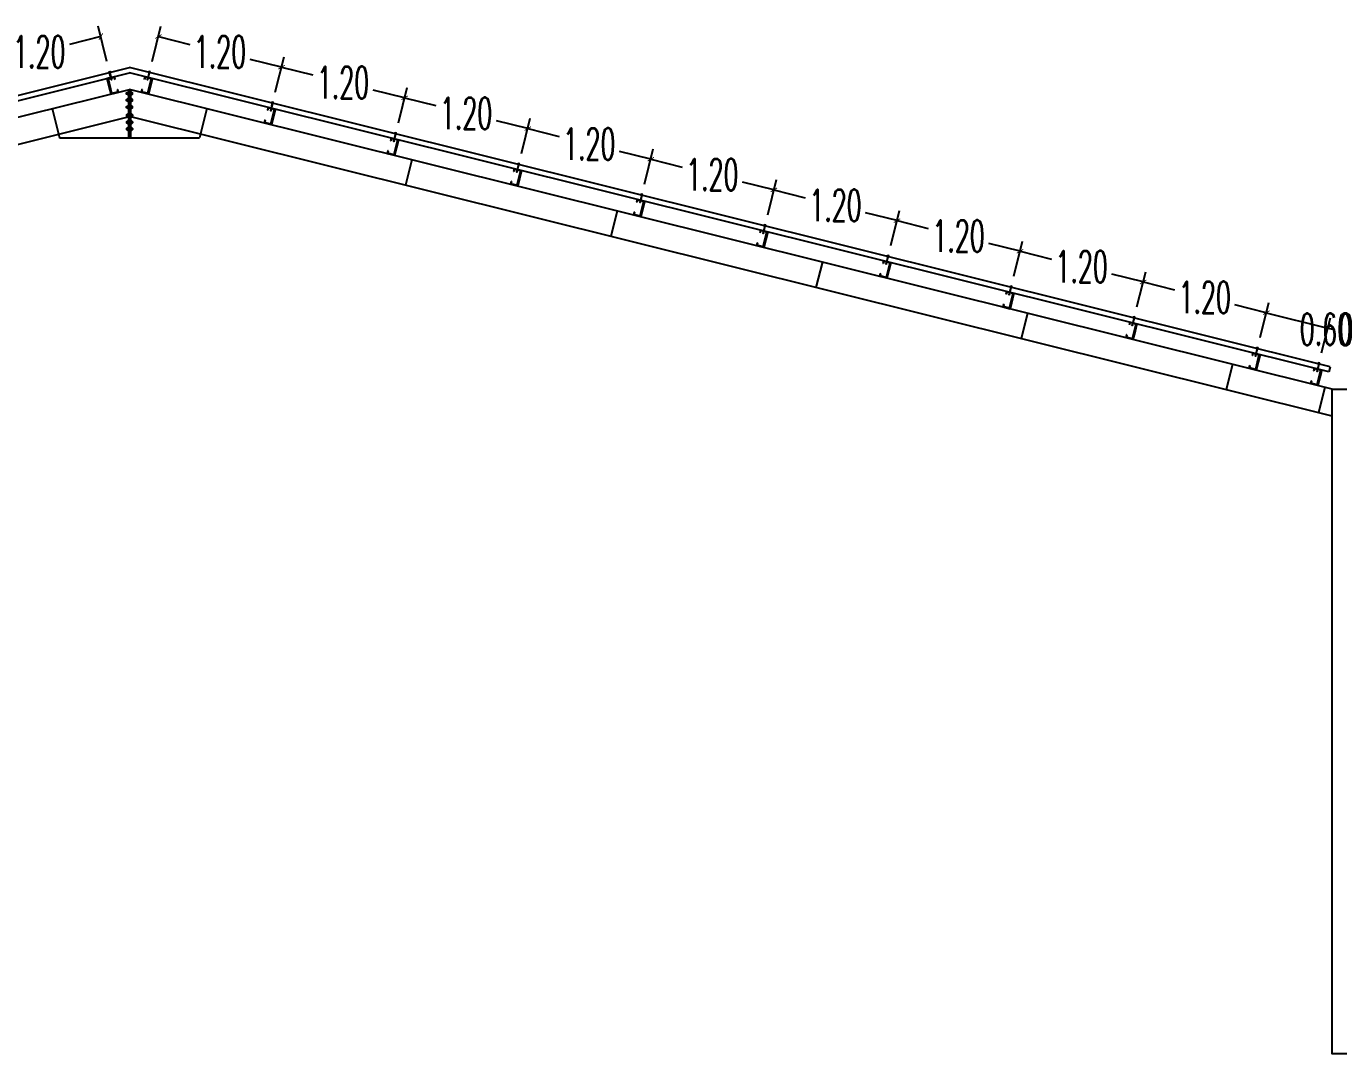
# Model space of a CAD drawing. Header units: millimetres. Extents: x 2491 to 3310, y 1470 to 1581.
# Drawn here: x 3235.36 to 3247.77, y 1536.73 to 1546.46 of the extents above; entities that cross this region are included whole.
import ezdxf

# ---------------------------------------------------------------- set-up
doc = ezdxf.new("R2010")
doc.units = ezdxf.units.MM
for name, color, linetype in [('A', 7, 'Continuous'), ('GR', 7, 'Continuous'), ('SUNGAI', 150, 'Continuous'), ('TEXT', 7, 'Continuous')]:
    doc.layers.add(name, color=color, linetype=linetype)
doc.layers.add('TANGGA', color=223, linetype='Continuous', lineweight=9)
doc.styles.add('-DIM2', font='simplex.shx', dxfattribs={"width": 0.55})
doc.dimstyles.new('DIMENSI POTONGAN', dxfattribs={"dimtxt": 0.3, "dimasz": 0.05, "dimexe": 0.1, "dimexo": 0.1, "dimgap": 0.05, "dimtad": 0, "dimtih": 1, "dimtoh": 1, "dimrnd": 0.0025, "dimzin": 0, "dimdsep": 46, "dimtxsty": '-DIM2', "dimblk": 'ARCHTICK', "dimcen": 0.1, "dimclrd": 1, "dimclre": 1, "dimclrt": 2, "dimadec": 0, "dimazin": 0, "dimtfac": 1, "dimtofl": 0, "dimtmove": 0, "dimatfit": 3, "dimldrblk": 'ARCHTICK', "dimfxl": 0.18, "dimtolj": 1, "dimtzin": 0, "dimarcsym": 0})

# ---------------------------------------------------------------- blocks, each defined once
blk = doc.blocks.new('_ArchTick')
at = {"color": 0, "linetype": 'ByBlock', "const_width": 0.15}
blk.add_lwpolyline([(-0.5, -0.5), (0.5, 0.5)], dxfattribs=at)
blk = doc.blocks.new('*D348')
at = {"layer": 'Defpoints', "color": 0, "transparency": 16777216}
for p in [(3234.897, 1546.068), (3236.144, 1546.026), (3234.98, 1545.736)]:
    blk.add_point(p, dxfattribs=at)
at = {"layer": 'TANGGA', "color": 1, "lineweight": -2, "transparency": 16777216}
for p, q in [((3236.12, 1546.123), (3236.037, 1546.455)), ((3236.062, 1546.358), (3235.765, 1546.284)), ((3234.956, 1545.833), (3234.873, 1546.165)), ((3234.897, 1546.068), (3235.194, 1546.142))]:
    blk.add_line(p, q, dxfattribs=at)
at = {"layer": 'TANGGA', "color": 1, "lineweight": -2, "transparency": 16777216, "xscale": 0.05, "yscale": 0.05, "zscale": 0.05}
for p, rotation in [((3236.062, 1546.358), 14.0000000000846), ((3234.897, 1546.068), 194.0000000000846)]:
    blk.add_blockref('_ArchTick', p, dxfattribs=dict(at, rotation=rotation))
at = {"layer": 'TANGGA', "color": 2, "transparency": 16777216, "insert": (3235.479, 1546.213), "char_height": 0.3, "attachment_point": 5, "style": '-DIM2'}
blk.add_mtext('\\A1;1.20', dxfattribs=at)
blk = doc.blocks.new('*D379')
at = {"layer": 'Defpoints', "color": 0, "transparency": 16777216}
for p in [(3237.771, 1546.068), (3236.524, 1546.026), (3237.688, 1545.736)]:
    blk.add_point(p, dxfattribs=at)
at = {"layer": 'TANGGA', "color": 1, "lineweight": -2, "transparency": 16777216}
for p, q in [((3236.548, 1546.123), (3236.631, 1546.455)), ((3236.607, 1546.358), (3236.903, 1546.284)), ((3237.771, 1546.068), (3237.474, 1546.142)), ((3237.712, 1545.833), (3237.795, 1546.165))]:
    blk.add_line(p, q, dxfattribs=at)
at = {"layer": 'TANGGA', "color": 1, "lineweight": -2, "transparency": 16777216, "xscale": 0.05, "yscale": 0.05, "zscale": 0.05}
for p, rotation in [((3236.607, 1546.358), 165.9999999999154), ((3237.771, 1546.068), 345.9999999999154)]:
    blk.add_blockref('_ArchTick', p, dxfattribs=dict(at, rotation=rotation))
at = {"layer": 'TANGGA', "color": 2, "transparency": 16777216, "insert": (3237.189, 1546.213), "char_height": 0.3, "attachment_point": 5, "style": '-DIM2'}
blk.add_mtext('\\A1;1.20', dxfattribs=at)
blk = doc.blocks.new('*D380')
at = {"layer": 'Defpoints', "color": 0, "transparency": 16777216}
for p in [(3237.688, 1545.736), (3238.935, 1545.778), (3238.852, 1545.445)]:
    blk.add_point(p, dxfattribs=at)
at = {"layer": 'TANGGA', "color": 1, "lineweight": -2, "transparency": 16777216}
for p, q in [((3237.712, 1545.833), (3237.795, 1546.165)), ((3237.771, 1546.068), (3238.067, 1545.994)), ((3238.935, 1545.778), (3238.639, 1545.851)), ((3238.877, 1545.542), (3238.959, 1545.875))]:
    blk.add_line(p, q, dxfattribs=at)
at = {"layer": 'TANGGA', "color": 1, "lineweight": -2, "transparency": 16777216, "xscale": 0.05, "yscale": 0.05, "zscale": 0.05}
for p, rotation in [((3237.771, 1546.068), 165.9999999999154), ((3238.935, 1545.778), 345.9999999999154)]:
    blk.add_blockref('_ArchTick', p, dxfattribs=dict(at, rotation=rotation))
at = {"layer": 'TANGGA', "color": 2, "transparency": 16777216, "insert": (3238.353, 1545.923), "char_height": 0.3, "attachment_point": 5, "style": '-DIM2'}
blk.add_mtext('\\A1;1.20', dxfattribs=at)
blk = doc.blocks.new('*D381')
at = {"layer": 'Defpoints', "color": 0, "transparency": 16777216}
for p in [(3238.852, 1545.445), (3240.1, 1545.487), (3240.017, 1545.155)]:
    blk.add_point(p, dxfattribs=at)
at = {"layer": 'TANGGA', "color": 1, "lineweight": -2, "transparency": 16777216}
for p, q in [((3238.877, 1545.542), (3238.959, 1545.875)), ((3238.935, 1545.778), (3239.232, 1545.704)), ((3240.1, 1545.487), (3239.803, 1545.561)), ((3240.041, 1545.252), (3240.124, 1545.584))]:
    blk.add_line(p, q, dxfattribs=at)
at = {"layer": 'TANGGA', "color": 1, "lineweight": -2, "transparency": 16777216, "xscale": 0.05, "yscale": 0.05, "zscale": 0.05}
for p, rotation in [((3238.935, 1545.778), 165.9999999999154), ((3240.1, 1545.487), 345.9999999999154)]:
    blk.add_blockref('_ArchTick', p, dxfattribs=dict(at, rotation=rotation))
at = {"layer": 'TANGGA', "color": 2, "transparency": 16777216, "insert": (3239.517, 1545.632), "char_height": 0.3, "attachment_point": 5, "style": '-DIM2'}
blk.add_mtext('\\A1;1.20', dxfattribs=at)
blk = doc.blocks.new('*D382')
at = {"layer": 'Defpoints', "color": 0, "transparency": 16777216}
for p in [(3241.264, 1545.197), (3240.017, 1545.155), (3241.181, 1544.865)]:
    blk.add_point(p, dxfattribs=at)
at = {"layer": 'TANGGA', "color": 1, "lineweight": -2, "transparency": 16777216}
for p, q in [((3240.041, 1545.252), (3240.124, 1545.584)), ((3240.1, 1545.487), (3240.396, 1545.413)), ((3241.264, 1545.197), (3240.968, 1545.271)), ((3241.205, 1544.962), (3241.288, 1545.294))]:
    blk.add_line(p, q, dxfattribs=at)
at = {"layer": 'TANGGA', "color": 1, "lineweight": -2, "transparency": 16777216, "xscale": 0.05, "yscale": 0.05, "zscale": 0.05}
for p, rotation in [((3240.1, 1545.487), 165.9999999999154), ((3241.264, 1545.197), 345.9999999999154)]:
    blk.add_blockref('_ArchTick', p, dxfattribs=dict(at, rotation=rotation))
at = {"layer": 'TANGGA', "color": 2, "transparency": 16777216, "insert": (3240.682, 1545.342), "char_height": 0.3, "attachment_point": 5, "style": '-DIM2'}
blk.add_mtext('\\A1;1.20', dxfattribs=at)
blk = doc.blocks.new('*D383')
at = {"layer": 'Defpoints', "color": 0, "transparency": 16777216}
for p in [(3241.181, 1544.865), (3242.428, 1544.907), (3242.346, 1544.574)]:
    blk.add_point(p, dxfattribs=at)
at = {"layer": 'TANGGA', "color": 1, "lineweight": -2, "transparency": 16777216}
for p, q in [((3241.205, 1544.962), (3241.288, 1545.294)), ((3241.264, 1545.197), (3241.56, 1545.123)), ((3242.428, 1544.907), (3242.132, 1544.981)), ((3242.37, 1544.671), (3242.453, 1545.004))]:
    blk.add_line(p, q, dxfattribs=at)
at = {"layer": 'TANGGA', "color": 1, "lineweight": -2, "transparency": 16777216, "xscale": 0.05, "yscale": 0.05, "zscale": 0.05}
for p, rotation in [((3241.264, 1545.197), 165.9999999999154), ((3242.428, 1544.907), 345.9999999999154)]:
    blk.add_blockref('_ArchTick', p, dxfattribs=dict(at, rotation=rotation))
at = {"layer": 'TANGGA', "color": 2, "transparency": 16777216, "insert": (3241.846, 1545.052), "char_height": 0.3, "attachment_point": 5, "style": '-DIM2'}
blk.add_mtext('\\A1;1.20', dxfattribs=at)
blk = doc.blocks.new('*D384')
at = {"layer": 'Defpoints', "color": 0, "transparency": 16777216}
for p in [(3242.346, 1544.574), (3243.593, 1544.616), (3243.51, 1544.284)]:
    blk.add_point(p, dxfattribs=at)
at = {"layer": 'TANGGA', "color": 1, "lineweight": -2, "transparency": 16777216}
for p, q in [((3242.37, 1544.671), (3242.453, 1545.004)), ((3242.428, 1544.907), (3242.725, 1544.833)), ((3243.534, 1544.381), (3243.617, 1544.713)), ((3243.593, 1544.616), (3243.296, 1544.69))]:
    blk.add_line(p, q, dxfattribs=at)
at = {"layer": 'TANGGA', "color": 1, "lineweight": -2, "transparency": 16777216, "xscale": 0.05, "yscale": 0.05, "zscale": 0.05}
for p, rotation in [((3242.428, 1544.907), 165.9999999999154), ((3243.593, 1544.616), 345.9999999999154)]:
    blk.add_blockref('_ArchTick', p, dxfattribs=dict(at, rotation=rotation))
at = {"layer": 'TANGGA', "color": 2, "transparency": 16777216, "insert": (3243.011, 1544.762), "char_height": 0.3, "attachment_point": 5, "style": '-DIM2'}
blk.add_mtext('\\A1;1.20', dxfattribs=at)
blk = doc.blocks.new('*D385')
at = {"layer": 'Defpoints', "color": 0, "transparency": 16777216}
for p in [(3244.757, 1544.326), (3243.51, 1544.284), (3244.674, 1543.994)]:
    blk.add_point(p, dxfattribs=at)
at = {"layer": 'TANGGA', "color": 1, "lineweight": -2, "transparency": 16777216}
for p, q in [((3243.534, 1544.381), (3243.617, 1544.713)), ((3243.593, 1544.616), (3243.889, 1544.542)), ((3244.757, 1544.326), (3244.461, 1544.4)), ((3244.698, 1544.091), (3244.781, 1544.423))]:
    blk.add_line(p, q, dxfattribs=at)
at = {"layer": 'TANGGA', "color": 1, "lineweight": -2, "transparency": 16777216, "xscale": 0.05, "yscale": 0.05, "zscale": 0.05}
for p, rotation in [((3243.593, 1544.616), 165.9999999999154), ((3244.757, 1544.326), 345.9999999999154)]:
    blk.add_blockref('_ArchTick', p, dxfattribs=dict(at, rotation=rotation))
at = {"layer": 'TANGGA', "color": 2, "transparency": 16777216, "insert": (3244.175, 1544.471), "char_height": 0.3, "attachment_point": 5, "style": '-DIM2'}
blk.add_mtext('\\A1;1.20', dxfattribs=at)
blk = doc.blocks.new('*D386')
at = {"layer": 'Defpoints', "color": 0, "transparency": 16777216}
for p in [(3244.674, 1543.994), (3245.921, 1544.036), (3245.839, 1543.704)]:
    blk.add_point(p, dxfattribs=at)
at = {"layer": 'TANGGA', "color": 1, "lineweight": -2, "transparency": 16777216}
for p, q in [((3244.698, 1544.091), (3244.781, 1544.423)), ((3244.757, 1544.326), (3245.054, 1544.252)), ((3245.921, 1544.036), (3245.625, 1544.11)), ((3245.863, 1543.801), (3245.946, 1544.133))]:
    blk.add_line(p, q, dxfattribs=at)
at = {"layer": 'TANGGA', "color": 1, "lineweight": -2, "transparency": 16777216, "xscale": 0.05, "yscale": 0.05, "zscale": 0.05}
for p, rotation in [((3244.757, 1544.326), 165.9999999999154), ((3245.921, 1544.036), 345.9999999999154)]:
    blk.add_blockref('_ArchTick', p, dxfattribs=dict(at, rotation=rotation))
at = {"layer": 'TANGGA', "color": 2, "transparency": 16777216, "insert": (3245.339, 1544.181), "char_height": 0.3, "attachment_point": 5, "style": '-DIM2'}
blk.add_mtext('\\A1;1.20', dxfattribs=at)
blk = doc.blocks.new('*D387')
at = {"layer": 'Defpoints', "color": 0, "transparency": 16777216}
for p in [(3245.839, 1543.704), (3247.086, 1543.745), (3247.003, 1543.413)]:
    blk.add_point(p, dxfattribs=at)
at = {"layer": 'TANGGA', "color": 1, "lineweight": -2, "transparency": 16777216}
for p, q in [((3245.863, 1543.801), (3245.946, 1544.133)), ((3245.921, 1544.036), (3246.218, 1543.962)), ((3247.027, 1543.51), (3247.11, 1543.842)), ((3247.086, 1543.745), (3246.789, 1543.819))]:
    blk.add_line(p, q, dxfattribs=at)
at = {"layer": 'TANGGA', "color": 1, "lineweight": -2, "transparency": 16777216, "xscale": 0.05, "yscale": 0.05, "zscale": 0.05}
for p, rotation in [((3245.921, 1544.036), 165.9999999999154), ((3247.086, 1543.745), 345.9999999999154)]:
    blk.add_blockref('_ArchTick', p, dxfattribs=dict(at, rotation=rotation))
at = {"layer": 'TANGGA', "color": 2, "transparency": 16777216, "insert": (3246.504, 1543.891), "char_height": 0.3, "attachment_point": 5, "style": '-DIM2'}
blk.add_mtext('\\A1;1.20', dxfattribs=at)
blk = doc.blocks.new('*D414')
at = {"layer": 'Defpoints', "color": 0, "transparency": 16777216}
for p in [(3247.668, 1543.6), (3247.003, 1543.413), (3247.585, 1543.268)]:
    blk.add_point(p, dxfattribs=at)
at = {"layer": 'TANGGA', "color": 1, "lineweight": -2, "transparency": 16777216}
for p, q in [((3247.027, 1543.51), (3247.11, 1543.842)), ((3247.086, 1543.745), (3247.668, 1543.6)), ((3247.609, 1543.365), (3247.692, 1543.697)), ((3247.668, 1543.6), (3247.716, 1543.588))]:
    blk.add_line(p, q, dxfattribs=at)
at = {"layer": 'TANGGA', "color": 1, "lineweight": -2, "transparency": 16777216, "xscale": 0.05, "yscale": 0.05, "zscale": 0.05}
for p, rotation in [((3247.086, 1543.745), 166.0000000000207), ((3247.668, 1543.6), 346.0000000000207)]:
    blk.add_blockref('_ArchTick', p, dxfattribs=dict(at, rotation=rotation))
at = {"layer": 'TANGGA', "color": 2, "transparency": 16777216, "insert": (3248.018, 1543.588), "char_height": 0.3, "attachment_point": 5, "style": '-DIM2'}
blk.add_mtext('\\A1;0.60', dxfattribs=at)
blk = doc.blocks.new('*D397')
at = {"layer": 'Defpoints', "color": 0, "transparency": 16777216}
for p in [(3248, 1543.6), (3248.665, 1543.413), (3248.083, 1543.268)]:
    blk.add_point(p, dxfattribs=at)
at = {"layer": 'TANGGA', "color": 1, "lineweight": -2, "transparency": 16777216}
for p, q in [((3248.641, 1543.51), (3248.558, 1543.842)), ((3248.582, 1543.745), (3248, 1543.6)), ((3248, 1543.6), (3247.952, 1543.588)), ((3248.059, 1543.365), (3247.976, 1543.697))]:
    blk.add_line(p, q, dxfattribs=at)
at = {"layer": 'TANGGA', "color": 1, "lineweight": -2, "transparency": 16777216, "xscale": 0.05, "yscale": 0.05, "zscale": 0.05}
for p, rotation in [((3248.582, 1543.745), 13.99999999997933), ((3248, 1543.6), 193.9999999999793)]:
    blk.add_blockref('_ArchTick', p, dxfattribs=dict(at, rotation=rotation))
at = {"layer": 'TANGGA', "color": 2, "transparency": 16777216, "insert": (3247.65, 1543.588), "char_height": 0.3, "attachment_point": 5, "style": '-DIM2'}
blk.add_mtext('\\A1;0.60', dxfattribs=at)

msp = doc.modelspace()

# ---------------------------------------------------------------- linework, layer by layer
for p, q in [((3223.725, 1542.921), (3236.334, 1546.064)), ((3247.689, 1543.233), (3236.334, 1546.064)), ((3223.737, 1542.872), (3236.334, 1546.013)), ((3236.12, 1545.961), (3236.148, 1545.851)), ((3236.12, 1545.961), (3236.148, 1545.851)), ((3236.12, 1545.961), (3236.148, 1545.851)), ((3236.12, 1545.961), (3236.148, 1545.851)), ((3236.12, 1545.961), (3236.156, 1545.816)), ((3236.123, 1545.95), (3236.129, 1545.952)), ((3236.123, 1545.951), (3236.156, 1545.816)), ((3236.123, 1545.951), (3236.156, 1545.816)), ((3236.123, 1545.951), (3236.156, 1545.816)), ((3236.126, 1545.963), (3236.162, 1545.817)), ((3236.13, 1545.959), (3236.187, 1545.973)), ((3236.13, 1545.959), (3236.164, 1545.821)), ((3236.187, 1545.973), (3236.192, 1545.952)), ((3236.189, 1545.978), (3236.195, 1545.953)), ((3236.192, 1545.952), (3236.195, 1545.953)), ((3247.677, 1543.185), (3236.334, 1546.013)), ((3236.479, 1545.978), (3236.473, 1545.953)), ((3236.476, 1545.952), (3236.473, 1545.953)), ((3236.481, 1545.973), (3236.476, 1545.952)), ((3236.538, 1545.959), (3236.481, 1545.973)), ((3236.538, 1545.959), (3236.504, 1545.821)), ((3236.542, 1545.963), (3236.506, 1545.817)), ((3236.548, 1545.961), (3236.512, 1545.816)), ((3236.546, 1545.951), (3236.512, 1545.816)), ((3236.546, 1545.951), (3236.512, 1545.816)), ((3236.546, 1545.951), (3236.512, 1545.816)), ((3236.548, 1545.961), (3236.52, 1545.851)), ((3236.548, 1545.961), (3236.52, 1545.851)), ((3236.548, 1545.961), (3236.52, 1545.851)), ((3236.548, 1545.961), (3236.52, 1545.851)), ((3236.545, 1545.95), (3236.539, 1545.952)), ((3223.774, 1542.727), (3236.334, 1545.858)), ((3236.164, 1545.821), (3236.222, 1545.835)), ((3236.216, 1545.856), (3236.219, 1545.857)), ((3236.216, 1545.856), (3236.222, 1545.835)), ((3236.219, 1545.857), (3236.225, 1545.833)), ((3236.325, 1545.856), (3236.325, 1545.4)), ((3236.326, 1545.856), (3236.326, 1545.4)), ((3247.709, 1543.022), (3236.334, 1545.858)), ((3236.334, 1545.858), (3236.334, 1545.4)), ((3236.334, 1545.858), (3236.334, 1545.4)), ((3236.342, 1545.856), (3236.342, 1545.4)), ((3236.343, 1545.856), (3236.343, 1545.4)), ((3236.449, 1545.857), (3236.443, 1545.833)), ((3236.452, 1545.856), (3236.446, 1545.835)), ((3236.504, 1545.821), (3236.446, 1545.835)), ((3236.452, 1545.856), (3236.449, 1545.857)), ((3237.643, 1545.687), (3237.637, 1545.662)), ((3223.834, 1542.484), (3236.334, 1545.601)), ((3235.603, 1545.676), (3235.672, 1545.4)), ((3247.709, 1542.765), (3236.334, 1545.601)), ((3237.065, 1545.676), (3236.996, 1545.4)), ((3237.065, 1545.676), (3236.996, 1545.4)), ((3237.613, 1545.566), (3237.607, 1545.542)), ((3237.616, 1545.566), (3237.611, 1545.544)), ((3237.616, 1545.566), (3237.613, 1545.566)), ((3237.64, 1545.662), (3237.637, 1545.662)), ((3237.645, 1545.683), (3237.64, 1545.662)), ((3237.703, 1545.669), (3237.645, 1545.683)), ((3237.703, 1545.669), (3237.668, 1545.53)), ((3237.707, 1545.672), (3237.67, 1545.527)), ((3237.712, 1545.671), (3237.676, 1545.525)), ((3237.71, 1545.661), (3237.676, 1545.525)), ((3237.71, 1545.661), (3237.676, 1545.525)), ((3237.71, 1545.661), (3237.676, 1545.525)), ((3237.712, 1545.671), (3237.685, 1545.56)), ((3237.712, 1545.671), (3237.685, 1545.56)), ((3237.712, 1545.671), (3237.685, 1545.56)), ((3237.712, 1545.671), (3237.685, 1545.56)), ((3237.71, 1545.66), (3237.704, 1545.661)), ((3237.668, 1545.53), (3237.611, 1545.544)), ((3238.808, 1545.397), (3238.801, 1545.372)), ((3238.804, 1545.371), (3238.801, 1545.372)), ((3238.81, 1545.393), (3238.804, 1545.371)), ((3238.867, 1545.379), (3238.81, 1545.393)), ((3238.867, 1545.379), (3238.832, 1545.24)), ((3238.871, 1545.382), (3238.835, 1545.236)), ((3238.877, 1545.38), (3238.84, 1545.235)), ((3238.874, 1545.371), (3238.84, 1545.235)), ((3238.874, 1545.371), (3238.84, 1545.235)), ((3238.874, 1545.371), (3238.84, 1545.235)), ((3238.877, 1545.38), (3238.849, 1545.27)), ((3238.877, 1545.38), (3238.849, 1545.27)), ((3238.877, 1545.38), (3238.849, 1545.27)), ((3238.877, 1545.38), (3238.849, 1545.27)), ((3238.874, 1545.37), (3238.868, 1545.371)), ((3238.777, 1545.276), (3238.771, 1545.252)), ((3238.78, 1545.275), (3238.775, 1545.254)), ((3238.832, 1545.24), (3238.775, 1545.254)), ((3238.78, 1545.275), (3238.777, 1545.276)), ((3239.005, 1545.192), (3238.945, 1544.95)), ((3239.972, 1545.107), (3239.966, 1545.082)), ((3239.969, 1545.081), (3239.966, 1545.082)), ((3239.974, 1545.102), (3239.969, 1545.081)), ((3240.031, 1545.088), (3239.974, 1545.102)), ((3240.031, 1545.088), (3239.997, 1544.95)), ((3240.035, 1545.092), (3239.999, 1544.946)), ((3240.041, 1545.09), (3240.005, 1544.945)), ((3240.039, 1545.08), (3240.005, 1544.945)), ((3240.039, 1545.08), (3240.005, 1544.945)), ((3240.039, 1545.08), (3240.005, 1544.945)), ((3240.041, 1545.09), (3240.013, 1544.98)), ((3240.041, 1545.09), (3240.013, 1544.98)), ((3240.041, 1545.09), (3240.013, 1544.98)), ((3240.041, 1545.09), (3240.013, 1544.98)), ((3240.038, 1545.079), (3240.033, 1545.081)), ((3239.942, 1544.986), (3239.936, 1544.962)), ((3239.945, 1544.985), (3239.939, 1544.964)), ((3239.997, 1544.95), (3239.939, 1544.964)), ((3239.945, 1544.985), (3239.942, 1544.986)), ((3241.136, 1544.817), (3241.13, 1544.791)), ((3240.946, 1544.708), (3240.886, 1544.466)), ((3241.106, 1544.695), (3241.1, 1544.672)), ((3241.109, 1544.695), (3241.104, 1544.673)), ((3241.109, 1544.695), (3241.106, 1544.695)), ((3241.133, 1544.791), (3241.13, 1544.791)), ((3241.138, 1544.812), (3241.133, 1544.791)), ((3241.196, 1544.798), (3241.138, 1544.812)), ((3241.196, 1544.798), (3241.161, 1544.659)), ((3241.2, 1544.801), (3241.163, 1544.656)), ((3241.205, 1544.8), (3241.169, 1544.654)), ((3241.203, 1544.79), (3241.169, 1544.654)), ((3241.203, 1544.79), (3241.169, 1544.654)), ((3241.203, 1544.79), (3241.169, 1544.654)), ((3241.205, 1544.8), (3241.178, 1544.689)), ((3241.205, 1544.8), (3241.178, 1544.689)), ((3241.205, 1544.8), (3241.178, 1544.689)), ((3241.205, 1544.8), (3241.178, 1544.689)), ((3241.203, 1544.789), (3241.197, 1544.79)), ((3241.161, 1544.659), (3241.104, 1544.673)), ((3242.301, 1544.526), (3242.294, 1544.501)), ((3242.297, 1544.5), (3242.294, 1544.501)), ((3242.303, 1544.522), (3242.297, 1544.5)), ((3242.36, 1544.508), (3242.303, 1544.522)), ((3242.36, 1544.508), (3242.325, 1544.369)), ((3242.364, 1544.511), (3242.328, 1544.365)), ((3242.37, 1544.51), (3242.333, 1544.364)), ((3242.367, 1544.5), (3242.333, 1544.364)), ((3242.367, 1544.5), (3242.333, 1544.364)), ((3242.367, 1544.5), (3242.333, 1544.364)), ((3242.37, 1544.51), (3242.342, 1544.399)), ((3242.37, 1544.51), (3242.342, 1544.399)), ((3242.37, 1544.51), (3242.342, 1544.399)), ((3242.37, 1544.51), (3242.342, 1544.399)), ((3242.367, 1544.499), (3242.361, 1544.5)), ((3242.271, 1544.405), (3242.265, 1544.381)), ((3242.273, 1544.404), (3242.268, 1544.383)), ((3242.325, 1544.369), (3242.268, 1544.383)), ((3242.273, 1544.404), (3242.271, 1544.405)), ((3242.887, 1544.225), (3242.826, 1543.982)), ((3243.465, 1544.236), (3243.459, 1544.211)), ((3243.462, 1544.21), (3243.459, 1544.211)), ((3243.467, 1544.231), (3243.462, 1544.21)), ((3243.524, 1544.217), (3243.467, 1544.231)), ((3243.524, 1544.217), (3243.49, 1544.079)), ((3243.528, 1544.221), (3243.492, 1544.075)), ((3243.534, 1544.219), (3243.498, 1544.074)), ((3243.532, 1544.21), (3243.498, 1544.074)), ((3243.532, 1544.21), (3243.498, 1544.074)), ((3243.532, 1544.21), (3243.498, 1544.074)), ((3243.534, 1544.219), (3243.507, 1544.109)), ((3243.534, 1544.219), (3243.507, 1544.109)), ((3243.534, 1544.219), (3243.507, 1544.109)), ((3243.534, 1544.219), (3243.507, 1544.109)), ((3243.531, 1544.208), (3243.526, 1544.21)), ((3243.435, 1544.115), (3243.429, 1544.091)), ((3243.438, 1544.114), (3243.432, 1544.093)), ((3243.49, 1544.079), (3243.432, 1544.093)), ((3243.438, 1544.114), (3243.435, 1544.115)), ((3244.599, 1543.825), (3244.593, 1543.801)), ((3244.602, 1543.824), (3244.597, 1543.803)), ((3244.602, 1543.824), (3244.599, 1543.825)), ((3244.629, 1543.946), (3244.623, 1543.92)), ((3244.626, 1543.92), (3244.623, 1543.92)), ((3244.631, 1543.941), (3244.626, 1543.92)), ((3244.689, 1543.927), (3244.631, 1543.941)), ((3244.689, 1543.927), (3244.654, 1543.788)), ((3244.693, 1543.93), (3244.656, 1543.785)), ((3244.698, 1543.929), (3244.662, 1543.783)), ((3244.696, 1543.919), (3244.662, 1543.783)), ((3244.696, 1543.919), (3244.662, 1543.783)), ((3244.696, 1543.919), (3244.662, 1543.783)), ((3244.698, 1543.929), (3244.671, 1543.818)), ((3244.698, 1543.929), (3244.671, 1543.818)), ((3244.698, 1543.929), (3244.671, 1543.818)), ((3244.698, 1543.929), (3244.671, 1543.818)), ((3244.696, 1543.918), (3244.69, 1543.92)), ((3244.654, 1543.788), (3244.597, 1543.803)), ((3244.827, 1543.741), (3244.767, 1543.498)), ((3245.794, 1543.655), (3245.788, 1543.63)), ((3245.79, 1543.629), (3245.788, 1543.63)), ((3245.796, 1543.651), (3245.79, 1543.629)), ((3245.853, 1543.637), (3245.796, 1543.651)), ((3245.853, 1543.637), (3245.818, 1543.498)), ((3245.857, 1543.64), (3245.821, 1543.495)), ((3245.863, 1543.639), (3245.826, 1543.493)), ((3245.86, 1543.629), (3245.826, 1543.493)), ((3245.86, 1543.629), (3245.826, 1543.493)), ((3245.86, 1543.629), (3245.826, 1543.493)), ((3245.863, 1543.639), (3245.835, 1543.528)), ((3245.863, 1543.639), (3245.835, 1543.528)), ((3245.863, 1543.639), (3245.835, 1543.528)), ((3245.863, 1543.639), (3245.835, 1543.528)), ((3245.86, 1543.628), (3245.854, 1543.629)), ((3245.764, 1543.534), (3245.758, 1543.51)), ((3245.766, 1543.534), (3245.761, 1543.512)), ((3245.818, 1543.498), (3245.761, 1543.512)), ((3245.766, 1543.534), (3245.764, 1543.534)), ((3246.958, 1543.365), (3246.952, 1543.34)), ((3246.955, 1543.339), (3246.952, 1543.34)), ((3246.96, 1543.36), (3246.955, 1543.339)), ((3247.017, 1543.346), (3246.96, 1543.36)), ((3247.017, 1543.346), (3246.983, 1543.208)), ((3247.021, 1543.35), (3246.985, 1543.204)), ((3247.027, 1543.348), (3246.991, 1543.203)), ((3247.025, 1543.339), (3246.991, 1543.203)), ((3247.025, 1543.339), (3246.991, 1543.203)), ((3247.025, 1543.339), (3246.991, 1543.203)), ((3247.027, 1543.348), (3247, 1543.238)), ((3247.027, 1543.348), (3247, 1543.238)), ((3247.027, 1543.348), (3247, 1543.238)), ((3247.027, 1543.348), (3247, 1543.238)), ((3247.025, 1543.338), (3247.019, 1543.339)), ((3246.768, 1543.257), (3246.707, 1543.014)), ((3246.928, 1543.244), (3246.922, 1543.22)), ((3246.931, 1543.243), (3246.926, 1543.222)), ((3246.983, 1543.208), (3246.926, 1543.222)), ((3246.931, 1543.243), (3246.928, 1543.244)), ((3247.54, 1543.22), (3247.534, 1543.195)), ((3247.542, 1543.215), (3247.537, 1543.194)), ((3247.6, 1543.201), (3247.542, 1543.215)), ((3247.604, 1543.205), (3247.567, 1543.059)), ((3247.609, 1543.203), (3247.573, 1543.058)), ((3247.609, 1543.203), (3247.582, 1543.093)), ((3247.609, 1543.203), (3247.582, 1543.093)), ((3247.609, 1543.203), (3247.582, 1543.093)), ((3247.609, 1543.203), (3247.582, 1543.093)), ((3247.689, 1543.233), (3247.677, 1543.185)), ((3247.51, 1543.099), (3247.504, 1543.075)), ((3247.513, 1543.098), (3247.508, 1543.077)), ((3247.513, 1543.098), (3247.51, 1543.099)), ((3247.537, 1543.194), (3247.534, 1543.195)), ((3247.6, 1543.201), (3247.565, 1543.063)), ((3247.607, 1543.193), (3247.573, 1543.058)), ((3247.607, 1543.193), (3247.573, 1543.058)), ((3247.607, 1543.193), (3247.573, 1543.058)), ((3247.607, 1543.192), (3247.601, 1543.194)), ((3247.565, 1543.063), (3247.508, 1543.077)), ((3247.641, 1543.039), (3247.581, 1542.797))]:
    msp.add_line(p, q)
for points in [[(3236.136, 1546.02), (3236.156, 1546.025), (3236.157, 1546.021), (3236.137, 1546.017)], [(3236.139, 1546.025), (3236.149, 1546.027), (3236.15, 1546.023), (3236.14, 1546.021)], [(3236.145, 1546.018), (3236.148, 1546.019), (3236.164, 1545.953), (3236.16, 1545.952)], [(3236.523, 1546.018), (3236.52, 1546.019), (3236.504, 1545.953), (3236.508, 1545.952)], [(3236.532, 1546.02), (3236.512, 1546.025), (3236.511, 1546.021), (3236.532, 1546.017)], [(3236.529, 1546.025), (3236.519, 1546.027), (3236.518, 1546.023), (3236.528, 1546.021)], [(3236.351, 1545.813), (3236.305, 1545.813), (3236.305, 1545.824), (3236.351, 1545.824)], [(3236.317, 1545.806), (3236.325, 1545.806), (3236.325, 1545.832), (3236.317, 1545.832)], [(3236.317, 1545.813), (3236.363, 1545.813), (3236.363, 1545.824), (3236.317, 1545.824)], [(3236.326, 1545.806), (3236.318, 1545.806), (3236.318, 1545.832), (3236.326, 1545.832)], [(3236.342, 1545.806), (3236.351, 1545.806), (3236.351, 1545.832), (3236.342, 1545.832)], [(3236.351, 1545.806), (3236.343, 1545.806), (3236.343, 1545.832), (3236.351, 1545.832)], [(3236.351, 1545.751), (3236.305, 1545.751), (3236.305, 1545.762), (3236.351, 1545.762)], [(3236.351, 1545.684), (3236.305, 1545.684), (3236.305, 1545.695), (3236.351, 1545.695)], [(3236.317, 1545.744), (3236.325, 1545.744), (3236.325, 1545.77), (3236.317, 1545.77)], [(3236.317, 1545.751), (3236.363, 1545.751), (3236.363, 1545.762), (3236.317, 1545.762)], [(3236.317, 1545.677), (3236.325, 1545.677), (3236.325, 1545.703), (3236.317, 1545.703)], [(3236.317, 1545.684), (3236.363, 1545.684), (3236.363, 1545.695), (3236.317, 1545.695)], [(3236.326, 1545.744), (3236.318, 1545.744), (3236.318, 1545.77), (3236.326, 1545.77)], [(3236.326, 1545.677), (3236.318, 1545.677), (3236.318, 1545.703), (3236.326, 1545.703)], [(3236.342, 1545.744), (3236.351, 1545.744), (3236.351, 1545.77), (3236.342, 1545.77)], [(3236.342, 1545.677), (3236.351, 1545.677), (3236.351, 1545.703), (3236.342, 1545.703)], [(3236.351, 1545.744), (3236.343, 1545.744), (3236.343, 1545.77), (3236.351, 1545.77)], [(3236.351, 1545.677), (3236.343, 1545.677), (3236.343, 1545.703), (3236.351, 1545.703)], [(3237.688, 1545.728), (3237.684, 1545.729), (3237.669, 1545.663), (3237.672, 1545.662)], [(3237.697, 1545.73), (3237.676, 1545.735), (3237.676, 1545.731), (3237.696, 1545.726)], [(3237.693, 1545.734), (3237.683, 1545.737), (3237.682, 1545.733), (3237.692, 1545.731)], [(3236.351, 1545.618), (3236.305, 1545.618), (3236.305, 1545.607), (3236.351, 1545.607)], [(3236.317, 1545.625), (3236.325, 1545.625), (3236.325, 1545.599), (3236.317, 1545.599)], [(3236.317, 1545.618), (3236.363, 1545.618), (3236.363, 1545.607), (3236.317, 1545.607)], [(3236.326, 1545.625), (3236.318, 1545.625), (3236.318, 1545.599), (3236.326, 1545.599)], [(3236.342, 1545.625), (3236.351, 1545.625), (3236.351, 1545.599), (3236.342, 1545.599)], [(3236.351, 1545.625), (3236.343, 1545.625), (3236.343, 1545.599), (3236.351, 1545.599)], [(3236.351, 1545.551), (3236.305, 1545.551), (3236.305, 1545.541), (3236.351, 1545.541)], [(3236.351, 1545.489), (3236.305, 1545.489), (3236.305, 1545.478), (3236.351, 1545.478)], [(3236.317, 1545.559), (3236.325, 1545.559), (3236.325, 1545.533), (3236.317, 1545.533)], [(3236.317, 1545.551), (3236.363, 1545.551), (3236.363, 1545.541), (3236.317, 1545.541)], [(3236.317, 1545.496), (3236.325, 1545.496), (3236.325, 1545.47), (3236.317, 1545.47)], [(3236.317, 1545.489), (3236.363, 1545.489), (3236.363, 1545.478), (3236.317, 1545.478)], [(3236.326, 1545.559), (3236.318, 1545.559), (3236.318, 1545.533), (3236.326, 1545.533)], [(3236.326, 1545.496), (3236.318, 1545.496), (3236.318, 1545.47), (3236.326, 1545.47)], [(3236.342, 1545.559), (3236.351, 1545.559), (3236.351, 1545.533), (3236.342, 1545.533)], [(3236.342, 1545.496), (3236.351, 1545.496), (3236.351, 1545.47), (3236.342, 1545.47)], [(3236.351, 1545.559), (3236.343, 1545.559), (3236.343, 1545.533), (3236.351, 1545.533)], [(3236.351, 1545.496), (3236.343, 1545.496), (3236.343, 1545.47), (3236.351, 1545.47)], [(3238.852, 1545.438), (3238.849, 1545.439), (3238.833, 1545.373), (3238.836, 1545.372)], [(3238.861, 1545.439), (3238.841, 1545.444), (3238.84, 1545.441), (3238.86, 1545.436)], [(3238.858, 1545.444), (3238.847, 1545.447), (3238.847, 1545.443), (3238.857, 1545.44)], [(3240.016, 1545.148), (3240.013, 1545.148), (3239.997, 1545.082), (3240.001, 1545.082)], [(3240.025, 1545.149), (3240.005, 1545.154), (3240.004, 1545.15), (3240.025, 1545.146)], [(3240.022, 1545.154), (3240.012, 1545.156), (3240.011, 1545.153), (3240.021, 1545.15)], [(3241.181, 1544.857), (3241.178, 1544.858), (3241.162, 1544.792), (3241.165, 1544.791)], [(3241.19, 1544.859), (3241.17, 1544.864), (3241.169, 1544.86), (3241.189, 1544.855)], [(3241.186, 1544.864), (3241.176, 1544.866), (3241.175, 1544.862), (3241.185, 1544.86)], [(3242.354, 1544.568), (3242.334, 1544.573), (3242.333, 1544.57), (3242.353, 1544.565)], [(3242.351, 1544.573), (3242.34, 1544.576), (3242.34, 1544.572), (3242.35, 1544.57)], [(3242.345, 1544.567), (3242.342, 1544.568), (3242.326, 1544.502), (3242.329, 1544.501)], [(3243.509, 1544.277), (3243.506, 1544.277), (3243.491, 1544.211), (3243.494, 1544.211)], [(3243.519, 1544.278), (3243.498, 1544.283), (3243.497, 1544.28), (3243.518, 1544.275)], [(3243.515, 1544.283), (3243.505, 1544.285), (3243.504, 1544.282), (3243.514, 1544.279)], [(3244.674, 1543.986), (3244.671, 1543.987), (3244.655, 1543.921), (3244.658, 1543.92)], [(3244.683, 1543.988), (3244.663, 1543.993), (3244.662, 1543.989), (3244.682, 1543.984)], [(3244.679, 1543.993), (3244.669, 1543.995), (3244.668, 1543.991), (3244.678, 1543.989)], [(3245.847, 1543.698), (3245.827, 1543.702), (3245.826, 1543.699), (3245.846, 1543.694)], [(3245.844, 1543.702), (3245.834, 1543.705), (3245.833, 1543.701), (3245.843, 1543.699)], [(3245.838, 1543.696), (3245.835, 1543.697), (3245.819, 1543.631), (3245.822, 1543.63)], [(3247.003, 1543.406), (3246.999, 1543.407), (3246.984, 1543.34), (3246.987, 1543.34)], [(3247.012, 1543.407), (3246.991, 1543.412), (3246.99, 1543.409), (3247.011, 1543.404)], [(3247.008, 1543.412), (3246.998, 1543.414), (3246.997, 1543.411), (3247.007, 1543.408)], [(3247.585, 1543.261), (3247.582, 1543.261), (3247.566, 1543.195), (3247.569, 1543.195)], [(3247.594, 1543.262), (3247.573, 1543.267), (3247.573, 1543.263), (3247.593, 1543.259)], [(3247.59, 1543.267), (3247.58, 1543.269), (3247.579, 1543.266), (3247.589, 1543.263)]]:
    msp.add_lwpolyline(points, close=True)
for points in [[(3236.16, 1545.952), (3236.164, 1545.947), (3236.164, 1545.953)], [(3236.508, 1545.952), (3236.504, 1545.947), (3236.504, 1545.953)], [(3237.672, 1545.662), (3237.669, 1545.656), (3237.669, 1545.663)], [(3238.836, 1545.372), (3238.833, 1545.366), (3238.833, 1545.373)], [(3240.001, 1545.082), (3239.997, 1545.076), (3239.997, 1545.082)], [(3241.165, 1544.791), (3241.162, 1544.786), (3241.162, 1544.792)], [(3242.329, 1544.501), (3242.326, 1544.495), (3242.326, 1544.502)], [(3243.494, 1544.211), (3243.49, 1544.205), (3243.491, 1544.211)], [(3244.658, 1543.92), (3244.655, 1543.915), (3244.655, 1543.921)], [(3245.822, 1543.63), (3245.819, 1543.624), (3245.819, 1543.631)], [(3246.987, 1543.34), (3246.984, 1543.334), (3246.984, 1543.34)], [(3247.569, 1543.195), (3247.566, 1543.189), (3247.566, 1543.195)]]:
    msp.add_lwpolyline(points)
at = {"layer": 'A'}
for p in [(3236.326, 1545.813), (3236.342, 1545.813), (3236.326, 1545.751), (3236.342, 1545.751), (3236.326, 1545.684), (3236.326, 1545.618), (3236.342, 1545.684), (3236.342, 1545.618), (3236.326, 1545.551), (3236.326, 1545.489), (3236.342, 1545.551), (3236.342, 1545.489)]:
    msp.add_point(p, dxfattribs=at)
at = {"layer": 'GR', "linetype": 'Continuous'}
msp.add_line((3235.672, 1545.4), (3236.996, 1545.4), dxfattribs=at)
at = {"layer": 'SUNGAI'}
msp.add_lwpolyline([(3247.709, 1543.022), (3247.959, 1543.022), (3247.959, 1536.733), (3247.709, 1536.733)], close=True, dxfattribs=at)
at = {"layer": 'TEXT'}
for p, q in [((3236.189, 1545.978), (3236.12, 1545.961)), ((3236.479, 1545.978), (3236.548, 1545.961)), ((3236.225, 1545.833), (3236.156, 1545.816)), ((3236.443, 1545.833), (3236.512, 1545.816)), ((3237.643, 1545.687), (3237.712, 1545.671)), ((3237.607, 1545.542), (3237.676, 1545.525)), ((3238.808, 1545.397), (3238.877, 1545.38)), ((3238.771, 1545.252), (3238.84, 1545.235)), ((3239.972, 1545.107), (3240.041, 1545.09)), ((3239.936, 1544.962), (3240.005, 1544.945)), ((3241.136, 1544.817), (3241.205, 1544.8)), ((3241.1, 1544.672), (3241.169, 1544.654)), ((3242.301, 1544.526), (3242.37, 1544.51)), ((3242.265, 1544.381), (3242.333, 1544.364)), ((3243.465, 1544.236), (3243.534, 1544.219)), ((3243.429, 1544.091), (3243.498, 1544.074)), ((3244.629, 1543.946), (3244.698, 1543.929)), ((3244.593, 1543.801), (3244.662, 1543.783)), ((3245.794, 1543.655), (3245.863, 1543.639)), ((3245.758, 1543.51), (3245.826, 1543.493)), ((3246.958, 1543.365), (3247.027, 1543.348)), ((3246.922, 1543.22), (3246.991, 1543.203)), ((3247.54, 1543.22), (3247.609, 1543.203)), ((3247.504, 1543.075), (3247.573, 1543.058))]:
    msp.add_line(p, q, dxfattribs=at)

# ---------------------------------------------------------------- dimensions: what is measured, and where the dimension line sits
at = {"layer": 'TANGGA'}
for p1, p2, distance, picture, middle in [((3236.144, 1546.026), (3234.98, 1545.736), -0.342, '*D348', (3235.479, 1546.213)), ((3236.524, 1546.026), (3237.688, 1545.736), 0.342, '*D379', (3237.189, 1546.213)), ((3237.688, 1545.736), (3238.852, 1545.445), 0.342, '*D380', (3238.353, 1545.923)), ((3238.852, 1545.445), (3240.017, 1545.155), 0.342, '*D381', (3239.517, 1545.632)), ((3240.017, 1545.155), (3241.181, 1544.865), 0.342, '*D382', (3240.682, 1545.342)), ((3241.181, 1544.865), (3242.346, 1544.574), 0.342, '*D383', (3241.846, 1545.052)), ((3242.346, 1544.574), (3243.51, 1544.284), 0.342, '*D384', (3243.011, 1544.762)), ((3243.51, 1544.284), (3244.674, 1543.994), 0.342, '*D385', (3244.175, 1544.471)), ((3244.674, 1543.994), (3245.839, 1543.704), 0.342, '*D386', (3245.339, 1544.181)), ((3245.839, 1543.704), (3247.003, 1543.413), 0.342, '*D387', (3246.504, 1543.891)), ((3247.003, 1543.413), (3247.585, 1543.268), 0.342, '*D414', (3248.018, 1543.588)), ((3248.665, 1543.413), (3248.083, 1543.268), -0.342, '*D397', (3247.65, 1543.588))]:
    dim = msp.add_aligned_dim(p1=p1, p2=p2, distance=distance, dimstyle='DIMENSI POTONGAN', dxfattribs=at)
    dim.commit()
    dim.dimension.update_dxf_attribs({"geometry": picture, "text_midpoint": middle})

doc.saveas('drawing.dxf')
